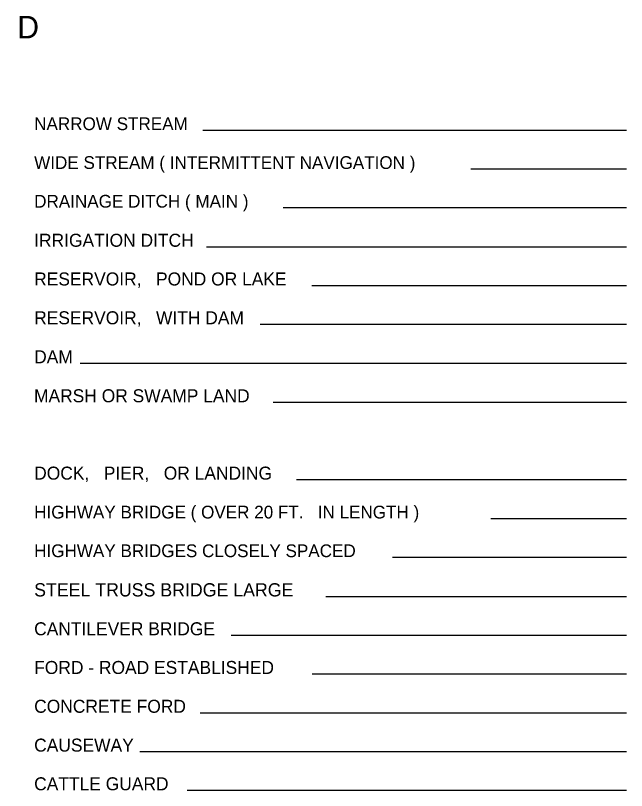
# Model space of a CAD drawing. Extents: x 1817418 to 2236108, y 15985408 to 16412015.
# Drawn here: x 2201433 to 2221775, y 16158898 to 16184716 of the extents above; entities that cross this region are included whole.
import ezdxf

# ---------------------------------------------------------------- set-up
doc = ezdxf.new("R2010")
doc.units = 0
doc.layers.add('L23', color=7, linetype='Continuous')

msp = doc.modelspace()

# ---------------------------------------------------------------- linework, layer by layer
at = {"layer": 'L23'}
for p, q in [((2207672, 16180897), (2221775, 16180897)), ((2216590, 16179603), (2221775, 16179603)), ((2210349, 16178315), (2221775, 16178315)), ((2207788, 16177011), (2221775, 16177011)), ((2211299, 16175722), (2221775, 16175722)), ((2209573, 16174429), (2221775, 16174429)), ((2203590, 16173130), (2221775, 16173130)), ((2210006, 16171831), (2221775, 16171831)), ((2210787, 16169254), (2221775, 16169254)), ((2217255, 16167960), (2221775, 16167960)), ((2213987, 16166672), (2221775, 16166672)), ((2211764, 16165362), (2221775, 16165362)), ((2208612, 16164069), (2221775, 16164069)), ((2211315, 16162780), (2221775, 16162780)), ((2207582, 16161487), (2221775, 16161487)), ((2205570, 16160193), (2221775, 16160193)), ((2207149, 16158905), (2221775, 16158905))]:
    msp.add_line(p, q, dxfattribs=at)

# ---------------------------------------------------------------- texts
for s, height, p in [('L  E  G  E  N  D', 749.98, (2195306, 16183954)), ('NARROW STREAM', 425.01, (2202054, 16180897)), ('WIDE STREAM ( INTERMITTENT NAVIGATION )', 425.01, (2202054, 16179603)), ('DRAINAGE DITCH ( MAIN )', 425.01, (2202054, 16178315)), ('IRRIGATION DITCH', 433.31, (2202054, 16177011)), ('RESERVOIR,   POND OR LAKE', 433.31, (2202054, 16175722)), ('RESERVOIR,   WITH DAM', 433.31, (2202054, 16174429)), ('DAM', 433.3, (2202054, 16173130)), ('MARSH OR SWAMP LAND', 433.31, (2202049, 16171831)), ('DOCK,   PIER,   OR LANDING', 433.31, (2202054, 16169254)), ('HIGHWAY BRIDGE ( OVER 20 FT.   IN LENGTH )', 425.01, (2202054, 16167960)), ('HIGHWAY BRIDGES CLOSELY SPACED', 425.01, (2202054, 16166672)), ('STEEL TRUSS BRIDGE LARGE', 441.61, (2202054, 16165362)), ('CANTILEVER BRIDGE', 433.31, (2202054, 16164069)), ('FORD - ROAD ESTABLISHED', 433.31, (2202054, 16162780)), ('CONCRETE FORD', 433.31, (2202054, 16161487)), ('CAUSEWAY', 433.3, (2202054, 16160193)), ('CATTLE GUARD', 433.31, (2202054, 16158905))]:
    msp.add_text(s, height=height, dxfattribs=at).set_placement(p)

doc.saveas('drawing.dxf')
